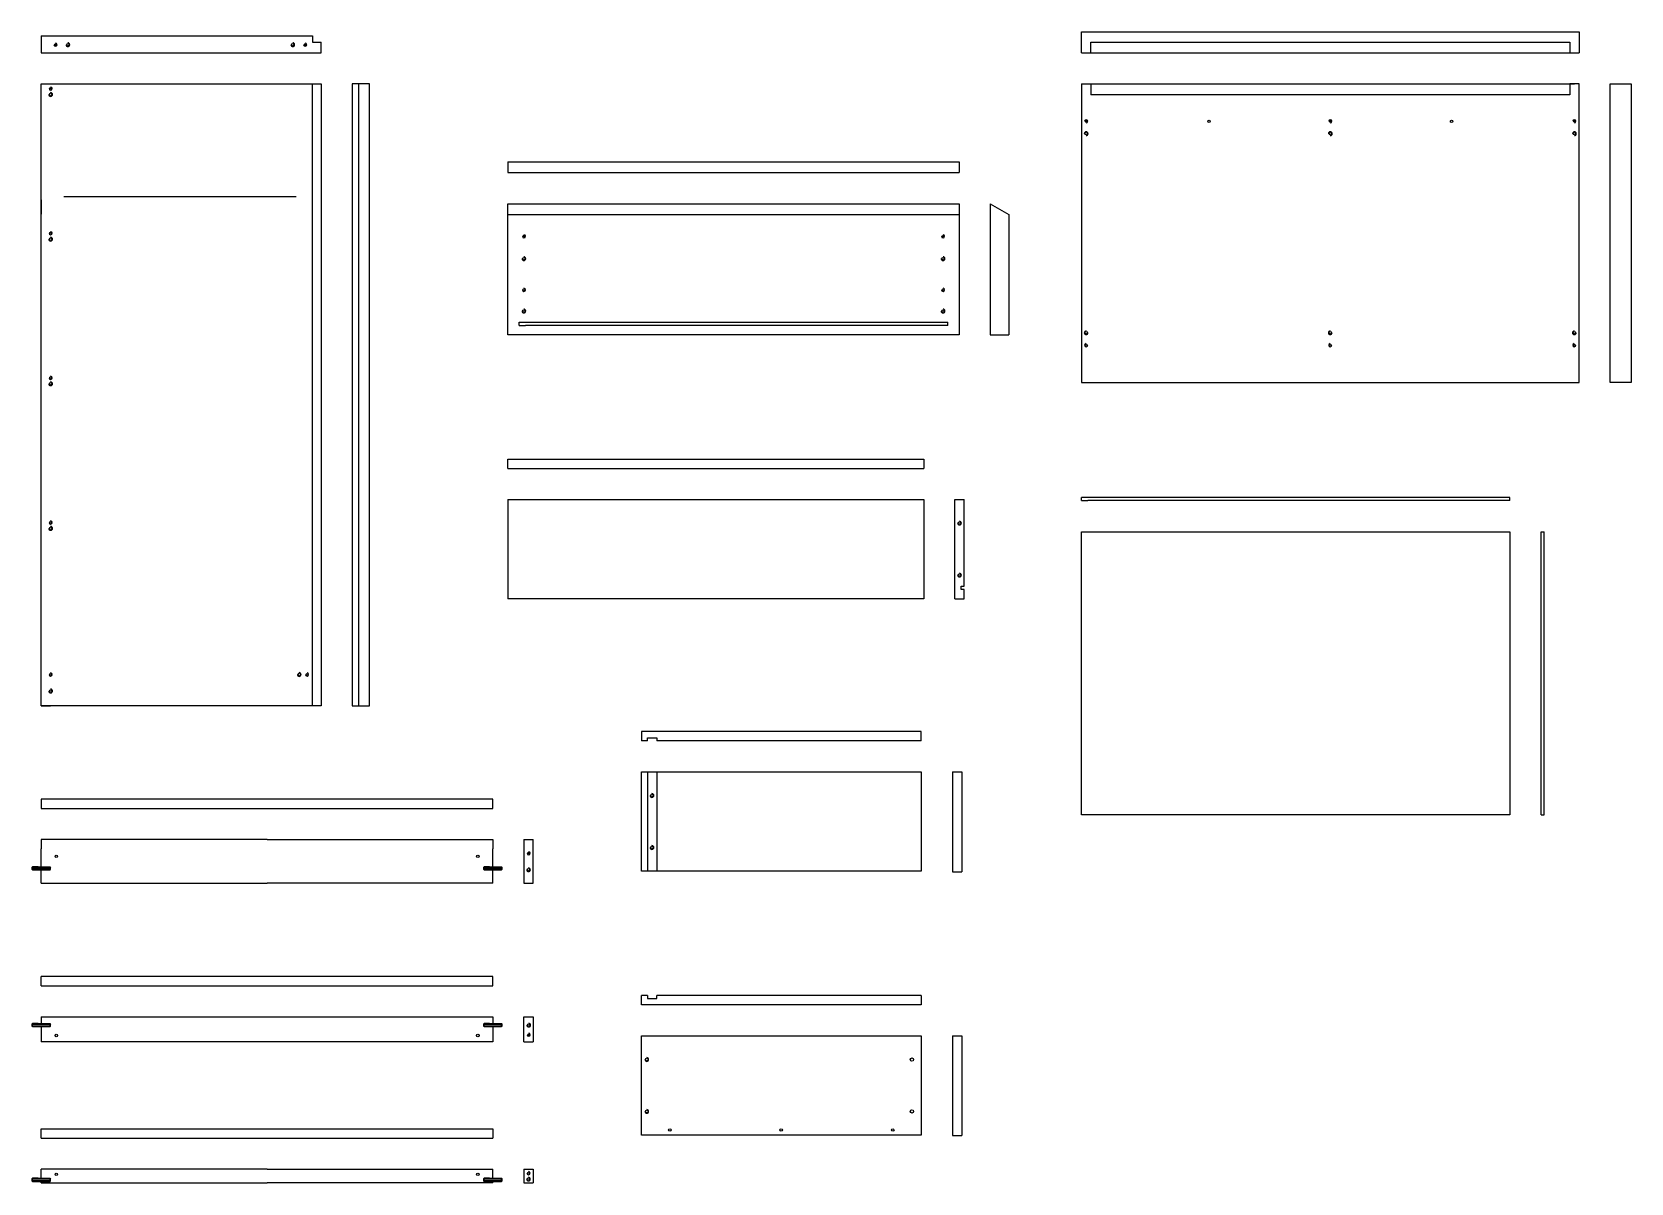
# Model space of a CAD drawing. Header units: millimetres. Extents: x -1233 to 3094, y -223 to 1764.
# Drawn here: x 1646.9 to 1904, y 1476.1 to 1661.2 of the extents above; entities that cross this region are included whole.
import ezdxf

# ---------------------------------------------------------------- set-up
doc = ezdxf.new("R2010")
doc.units = ezdxf.units.MM
doc.layers.get('0').update_dxf_attribs({"color": 8})
doc.layers.add('Incastri', color=4, linetype='Continuous')

msp = doc.modelspace()

# ---------------------------------------------------------------- linework, layer by layer
for p, q in [((1815.64, 1657.8), (1815.64, 1661.16)), ((1815.64, 1661.16), (1895.64, 1661.16)), ((1895.64, 1661.16), (1895.64, 1657.8)), ((1648.38, 1660.54), (1648.38, 1657.8)), ((1648.38, 1660.54), (1692.01, 1660.54)), ((1692.01, 1660.54), (1692.01, 1659.54)), ((1692.01, 1659.54), (1693.38, 1659.54)), ((1693.38, 1657.8), (1693.38, 1659.54)), ((1817.14, 1657.8), (1817.14, 1659.54)), ((1817.14, 1659.54), (1894.14, 1659.54)), ((1894.14, 1659.54), (1894.14, 1657.8)), ((1648.38, 1657.8), (1693.38, 1657.8)), ((1815.64, 1657.8), (1895.64, 1657.8)), ((1648.38, 1552.8), (1648.38, 1652.8)), ((1648.38, 1652.8), (1693.38, 1652.8)), ((1692.01, 1552.8), (1692.01, 1652.8)), ((1693.38, 1652.8), (1693.38, 1552.8)), ((1701.13, 1652.8), (1698.38, 1652.8)), ((1698.38, 1652.8), (1698.38, 1552.8)), ((1699.38, 1652.8), (1699.38, 1552.8)), ((1701.13, 1552.8), (1701.13, 1652.8)), ((1815.64, 1652.8), (1815.64, 1604.8)), ((1815.64, 1652.8), (1817.14, 1652.8)), ((1817.14, 1652.8), (1817.14, 1651.05)), ((1817.14, 1652.8), (1894.14, 1652.8)), ((1894.14, 1651.05), (1817.14, 1651.05)), ((1895.64, 1652.8), (1894.14, 1652.8)), ((1894.14, 1652.8), (1894.14, 1651.05)), ((1894.14, 1652.8), (1894.89, 1652.8)), ((1895.64, 1604.8), (1895.64, 1652.8)), ((1900.64, 1604.8), (1900.64, 1652.8)), ((1900.64, 1652.8), (1904, 1652.8)), ((1904, 1652.8), (1904, 1649.8)), ((1904, 1649.8), (1904, 1604.8)), ((1723.38, 1640.28), (1795.97, 1640.28)), ((1723.38, 1640.28), (1723.38, 1638.54)), ((1723.38, 1638.54), (1795.97, 1638.54)), ((1795.97, 1640.28), (1795.97, 1638.54)), ((1648.38, 1634.19), (1648.38, 1631.84)), ((1651.98, 1634.68), (1689.38, 1634.68)), ((1723.38, 1612.49), (1723.38, 1633.54)), ((1723.38, 1633.54), (1795.97, 1633.54)), ((1795.97, 1633.54), (1795.97, 1612.49)), ((1800.97, 1633.54), (1803.97, 1631.81)), ((1800.97, 1633.54), (1800.97, 1612.49)), ((1723.38, 1631.81), (1795.97, 1631.81)), ((1803.97, 1631.81), (1803.97, 1612.49)), ((1795.97, 1612.49), (1723.38, 1612.49)), ((1725.23, 1614.29), (1725.23, 1614.49)), ((1725.23, 1614.49), (1794.12, 1614.49)), ((1725.23, 1614.19), (1725.23, 1614.29)), ((1725.23, 1613.99), (1725.23, 1614.19)), ((1725.23, 1613.99), (1726.23, 1613.99)), ((1793.12, 1613.99), (1726.23, 1613.99)), ((1794.12, 1613.99), (1793.12, 1613.99)), ((1794.12, 1614.19), (1794.12, 1614.49)), ((1794.12, 1613.99), (1794.12, 1614.19)), ((1800.97, 1612.49), (1803.97, 1612.49)), ((1815.64, 1604.8), (1895.64, 1604.8)), ((1904, 1604.8), (1900.64, 1604.8)), ((1723.38, 1592.49), (1790.27, 1592.49)), ((1723.38, 1590.99), (1723.38, 1592.49)), ((1790.27, 1592.49), (1790.27, 1590.99)), ((1723.38, 1590.99), (1790.27, 1590.99)), ((1723.38, 1585.99), (1790.27, 1585.99)), ((1723.38, 1585.99), (1723.38, 1570.04)), ((1790.27, 1585.99), (1790.27, 1570.04)), ((1795.27, 1570.04), (1795.27, 1585.99)), ((1795.27, 1585.99), (1796.77, 1585.99)), ((1796.77, 1572.04), (1796.77, 1585.99)), ((1815.64, 1585.81), (1815.64, 1586.31)), ((1884.53, 1586.31), (1815.64, 1586.31)), ((1815.64, 1585.81), (1816.64, 1585.81)), ((1883.53, 1585.81), (1816.64, 1585.81)), ((1884.53, 1585.81), (1883.53, 1585.81)), ((1884.53, 1586.11), (1884.53, 1586.31)), ((1884.53, 1586.01), (1884.53, 1586.11)), ((1884.53, 1585.81), (1884.53, 1586.01)), ((1815.64, 1580.81), (1884.53, 1580.81)), ((1815.64, 1535.31), (1815.64, 1580.81)), ((1884.53, 1580.81), (1884.53, 1535.31)), ((1889.53, 1535.31), (1889.53, 1580.81)), ((1889.53, 1580.81), (1890.03, 1580.81)), ((1890.03, 1535.31), (1890.03, 1580.81)), ((1796.27, 1571.54), (1796.27, 1572.04)), ((1796.27, 1572.04), (1796.77, 1572.04)), ((1796.77, 1571.54), (1796.27, 1571.54)), ((1796.77, 1570.04), (1796.77, 1571.54)), ((1790.27, 1570.04), (1723.38, 1570.04)), ((1795.27, 1570.04), (1796.77, 1570.04)), ((1693.38, 1552.8), (1648.38, 1552.8)), ((1648.38, 1552.8), (1649.88, 1552.8)), ((1698.38, 1552.8), (1701.13, 1552.8)), ((1789.87, 1548.69), (1744.87, 1548.69)), ((1744.87, 1548.69), (1744.87, 1547.19)), ((1789.87, 1547.19), (1789.87, 1548.69)), ((1745.87, 1547.19), (1744.87, 1547.19)), ((1745.87, 1547.19), (1745.87, 1547.69)), ((1745.87, 1547.69), (1747.37, 1547.69)), ((1747.37, 1547.69), (1747.37, 1547.19)), ((1789.87, 1547.19), (1747.37, 1547.19)), ((1744.87, 1542.19), (1789.87, 1542.19)), ((1744.87, 1526.24), (1744.87, 1542.19)), ((1745.87, 1542.19), (1745.87, 1526.24)), ((1747.37, 1542.19), (1747.37, 1526.24)), ((1789.87, 1542.19), (1789.87, 1526.24)), ((1794.87, 1542.19), (1796.37, 1542.19)), ((1794.87, 1542.19), (1794.87, 1526.15)), ((1796.37, 1542.19), (1796.37, 1526.15)), ((1720.97, 1537.8), (1648.38, 1537.8)), ((1648.38, 1537.8), (1648.38, 1536.3)), ((1720.97, 1536.3), (1720.97, 1537.8)), ((1648.38, 1536.3), (1720.97, 1536.3)), ((1884.53, 1535.31), (1815.64, 1535.31)), ((1889.53, 1535.31), (1890.03, 1535.31)), ((1684.68, 1531.3), (1648.38, 1531.3)), ((1648.38, 1531.3), (1648.38, 1529.8)), ((1684.68, 1531.3), (1720.97, 1531.3)), ((1720.97, 1531.3), (1720.97, 1529.8)), ((1725.97, 1531.3), (1725.97, 1524.3)), ((1725.97, 1531.3), (1727.47, 1531.3)), ((1727.47, 1524.3), (1727.47, 1531.3)), ((1648.38, 1526.95), (1648.38, 1529.8)), ((1720.97, 1526.95), (1720.97, 1529.8)), ((1648.38, 1524.3), (1648.38, 1526.45)), ((1720.97, 1524.3), (1720.97, 1526.45)), ((1789.87, 1526.24), (1744.87, 1526.24)), ((1794.87, 1526.15), (1796.37, 1526.15)), ((1648.38, 1524.3), (1684.68, 1524.3)), ((1720.97, 1524.3), (1684.68, 1524.3)), ((1725.97, 1524.3), (1727.47, 1524.3)), ((1720.97, 1509.3), (1648.38, 1509.3)), ((1648.38, 1507.8), (1648.38, 1509.3)), ((1720.97, 1507.8), (1720.97, 1509.3)), ((1648.38, 1507.8), (1720.97, 1507.8)), ((1745.87, 1506.24), (1744.87, 1506.24)), ((1744.87, 1504.74), (1744.87, 1506.24)), ((1789.87, 1504.74), (1744.87, 1504.74)), ((1745.87, 1506.24), (1745.87, 1505.74)), ((1745.87, 1505.74), (1747.37, 1505.74)), ((1789.87, 1506.24), (1747.37, 1506.24)), ((1747.37, 1505.74), (1747.37, 1506.24)), ((1789.87, 1506.24), (1789.87, 1504.74)), ((1648.38, 1502.8), (1720.97, 1502.8)), ((1648.38, 1502.8), (1648.38, 1501.74)), ((1720.97, 1502.8), (1720.97, 1501.74)), ((1725.97, 1498.8), (1725.97, 1502.8)), ((1725.97, 1502.8), (1727.47, 1502.8)), ((1727.47, 1502.8), (1727.47, 1498.8)), ((1648.38, 1501.24), (1648.38, 1498.8)), ((1720.97, 1501.24), (1720.97, 1498.8)), ((1744.87, 1499.74), (1789.87, 1499.74)), ((1744.87, 1483.8), (1744.87, 1499.74)), ((1789.87, 1499.74), (1789.87, 1483.8)), ((1794.87, 1499.74), (1796.37, 1499.74)), ((1794.87, 1499.74), (1794.87, 1483.71)), ((1796.37, 1499.74), (1796.37, 1483.71)), ((1720.97, 1498.8), (1648.38, 1498.8)), ((1725.97, 1498.8), (1727.47, 1498.8)), ((1648.38, 1483.3), (1648.38, 1484.8)), ((1648.38, 1484.8), (1720.97, 1484.8)), ((1720.97, 1484.8), (1720.97, 1483.3)), ((1789.87, 1483.8), (1744.87, 1483.8)), ((1794.87, 1483.71), (1796.37, 1483.71)), ((1648.38, 1483.3), (1720.97, 1483.3)), ((1684.68, 1478.3), (1648.38, 1478.3)), ((1648.38, 1478), (1648.38, 1478.3)), ((1648.38, 1476.85), (1648.38, 1478)), ((1648.38, 1476.1), (1648.38, 1476.35)), ((1648.38, 1476.1), (1684.68, 1476.1)), ((1684.68, 1478.3), (1720.97, 1478.3)), ((1720.97, 1476.1), (1684.68, 1476.1)), ((1720.97, 1478), (1720.97, 1478.3)), ((1720.97, 1476.85), (1720.97, 1478)), ((1720.97, 1476.1), (1720.97, 1476.35)), ((1725.97, 1478.3), (1725.97, 1476.1)), ((1725.97, 1478.3), (1727.47, 1478.3)), ((1725.97, 1476.1), (1727.47, 1476.1)), ((1727.47, 1478.3), (1727.47, 1476.1))]:
    msp.add_line(p, q)
at = {"layer": 'Incastri'}
for p, q in [((1646.88, 1526.85), (1646.98, 1526.95)), ((1646.88, 1526.85), (1646.88, 1526.55)), ((1646.88, 1526.85), (1649.88, 1526.85)), ((1649.88, 1526.55), (1646.88, 1526.55)), ((1646.98, 1526.45), (1646.88, 1526.55)), ((1647.88, 1526.95), (1646.98, 1526.95)), ((1646.98, 1526.45), (1646.98, 1526.95)), ((1646.98, 1526.45), (1649.78, 1526.45)), ((1647.88, 1526.95), (1649.78, 1526.95)), ((1649.78, 1526.95), (1649.88, 1526.85)), ((1649.78, 1526.45), (1649.78, 1526.95)), ((1649.78, 1526.45), (1649.88, 1526.55)), ((1649.88, 1526.55), (1649.88, 1526.85)), ((1719.47, 1526.85), (1719.57, 1526.95)), ((1719.47, 1526.85), (1719.47, 1526.55)), ((1719.47, 1526.85), (1722.47, 1526.85)), ((1722.47, 1526.55), (1719.47, 1526.55)), ((1719.57, 1526.45), (1719.47, 1526.55)), ((1720.47, 1526.95), (1719.57, 1526.95)), ((1719.57, 1526.45), (1719.57, 1526.95)), ((1719.57, 1526.45), (1722.37, 1526.45)), ((1720.47, 1526.95), (1722.37, 1526.95)), ((1722.37, 1526.95), (1722.47, 1526.85)), ((1722.37, 1526.45), (1722.37, 1526.95)), ((1722.37, 1526.45), (1722.47, 1526.55)), ((1722.47, 1526.55), (1722.47, 1526.85)), ((1646.88, 1501.64), (1646.98, 1501.74)), ((1646.88, 1501.64), (1646.88, 1501.34)), ((1646.88, 1501.64), (1649.88, 1501.64)), ((1647.88, 1501.74), (1646.98, 1501.74)), ((1646.98, 1501.24), (1646.98, 1501.74)), ((1647.88, 1501.74), (1649.78, 1501.74)), ((1649.78, 1501.74), (1649.88, 1501.64)), ((1649.78, 1501.24), (1649.78, 1501.74)), ((1649.88, 1501.34), (1649.88, 1501.64)), ((1719.47, 1501.64), (1719.57, 1501.74)), ((1719.47, 1501.64), (1719.47, 1501.34)), ((1719.47, 1501.64), (1722.47, 1501.64)), ((1720.47, 1501.74), (1719.57, 1501.74)), ((1719.57, 1501.24), (1719.57, 1501.74)), ((1720.47, 1501.74), (1722.37, 1501.74)), ((1722.37, 1501.74), (1722.47, 1501.64)), ((1722.37, 1501.24), (1722.37, 1501.74)), ((1722.47, 1501.34), (1722.47, 1501.64)), ((1649.88, 1501.34), (1646.88, 1501.34)), ((1646.98, 1501.24), (1646.88, 1501.34)), ((1646.98, 1501.24), (1649.78, 1501.24)), ((1649.78, 1501.24), (1649.88, 1501.34)), ((1722.47, 1501.34), (1719.47, 1501.34)), ((1719.57, 1501.24), (1719.47, 1501.34)), ((1719.57, 1501.24), (1722.37, 1501.24)), ((1722.37, 1501.24), (1722.47, 1501.34)), ((1646.88, 1476.75), (1646.98, 1476.85)), ((1646.88, 1476.75), (1646.88, 1476.45)), ((1646.88, 1476.75), (1649.88, 1476.75)), ((1649.88, 1476.45), (1646.88, 1476.45)), ((1646.98, 1476.35), (1646.88, 1476.45)), ((1647.88, 1476.85), (1646.98, 1476.85)), ((1646.98, 1476.35), (1646.98, 1476.85)), ((1646.98, 1476.35), (1649.78, 1476.35)), ((1647.88, 1476.85), (1649.78, 1476.85)), ((1649.78, 1476.85), (1649.88, 1476.75)), ((1649.78, 1476.35), (1649.78, 1476.85)), ((1649.78, 1476.35), (1649.88, 1476.45)), ((1649.88, 1476.45), (1649.88, 1476.75)), ((1719.47, 1476.75), (1719.57, 1476.85)), ((1719.47, 1476.75), (1719.47, 1476.45)), ((1719.47, 1476.75), (1722.47, 1476.75)), ((1722.47, 1476.45), (1719.47, 1476.45)), ((1719.57, 1476.35), (1719.47, 1476.45)), ((1720.47, 1476.85), (1719.57, 1476.85)), ((1719.57, 1476.35), (1719.57, 1476.85)), ((1719.57, 1476.35), (1722.37, 1476.35)), ((1720.47, 1476.85), (1722.37, 1476.85)), ((1722.37, 1476.85), (1722.47, 1476.75)), ((1722.37, 1476.35), (1722.37, 1476.85)), ((1722.37, 1476.35), (1722.47, 1476.45)), ((1722.47, 1476.45), (1722.47, 1476.75))]:
    msp.add_line(p, q, dxfattribs=at)
for centre, radius in [((1650.66, 1659.11), 0.15), ((1650.66, 1659.11), 0.15), ((1652.66, 1659.11), 0.2), ((1652.66, 1659.11), 0.2), ((1688.81, 1659.11), 0.2), ((1688.81, 1659.11), 0.2), ((1690.81, 1659.11), 0.15), ((1690.81, 1659.11), 0.15), ((1649.88, 1651.1), 0.2), ((1649.88, 1651.1), 0.2), ((1649.88, 1652.05), 0.15), ((1649.88, 1652.05), 0.15), ((1816.39, 1646.8), 0.15), ((1816.39, 1646.8), 0.15), ((1836.14, 1646.8), 0.2), ((1836.14, 1646.8), 0.2), ((1855.64, 1646.8), 0.15), ((1855.64, 1646.8), 0.15), ((1875.14, 1646.8), 0.2), ((1875.14, 1646.8), 0.2), ((1894.89, 1646.8), 0.15), ((1894.89, 1646.8), 0.15), ((1816.39, 1644.8), 0.2), ((1816.39, 1644.8), 0.2), ((1855.64, 1644.8), 0.2), ((1855.64, 1644.8), 0.2), ((1894.89, 1644.8), 0.2), ((1894.89, 1644.8), 0.2), ((1649.88, 1627.85), 0.2), ((1649.88, 1627.85), 0.2), ((1649.88, 1628.8), 0.15), ((1649.88, 1628.8), 0.15), ((1725.98, 1628.31), 0.15), ((1725.98, 1628.31), 0.15), ((1793.37, 1628.31), 0.15), ((1793.37, 1628.31), 0.15), ((1725.98, 1624.71), 0.2), ((1725.98, 1624.71), 0.2), ((1793.37, 1624.71), 0.2), ((1793.37, 1624.71), 0.2), ((1725.98, 1619.7), 0.15), ((1725.98, 1619.7), 0.15), ((1793.37, 1619.7), 0.15), ((1793.37, 1619.7), 0.15), ((1725.98, 1616.29), 0.2), ((1725.98, 1616.29), 0.2), ((1793.37, 1616.29), 0.2), ((1793.37, 1616.29), 0.2), ((1816.38, 1612.8), 0.2), ((1816.38, 1612.8), 0.2), ((1855.63, 1612.8), 0.2), ((1855.63, 1612.8), 0.2), ((1894.88, 1612.8), 0.2), ((1894.88, 1612.8), 0.2), ((1816.38, 1610.8), 0.15), ((1816.38, 1610.8), 0.15), ((1855.63, 1610.8), 0.15), ((1855.63, 1610.8), 0.15), ((1894.88, 1610.8), 0.15), ((1894.88, 1610.8), 0.15), ((1649.88, 1604.6), 0.2), ((1649.88, 1604.6), 0.2), ((1649.88, 1605.55), 0.15), ((1649.88, 1605.55), 0.15), ((1649.88, 1581.35), 0.2), ((1649.88, 1581.35), 0.2), ((1649.88, 1582.3), 0.15), ((1649.88, 1582.3), 0.15), ((1796.02, 1582.2), 0.2), ((1796.02, 1582.2), 0.2), ((1796.02, 1573.84), 0.2), ((1796.02, 1573.84), 0.2), ((1649.88, 1557.85), 0.15), ((1649.88, 1557.85), 0.15), ((1689.86, 1557.85), 0.2), ((1691.11, 1557.85), 0.15), ((1649.88, 1555.2), 0.2), ((1746.57, 1538.4), 0.2), ((1746.57, 1538.4), 0.2), ((1746.57, 1530.04), 0.2), ((1746.57, 1530.04), 0.2), ((1650.79, 1528.61), 0.2), ((1650.79, 1528.61), 0.2), ((1718.57, 1528.61), 0.2), ((1718.57, 1528.61), 0.2), ((1726.73, 1529.11), 0.15), ((1726.73, 1529.11), 0.15), ((1726.73, 1526.46), 0.2), ((1726.75, 1501.49), 0.2), ((1650.79, 1499.82), 0.2), ((1650.79, 1499.82), 0.2), ((1718.57, 1499.82), 0.2), ((1718.57, 1499.82), 0.2), ((1726.75, 1499.94), 0.15), ((1745.74, 1495.95), 0.2), ((1745.74, 1495.95), 0.2), ((1788.36, 1495.95), 0.262), ((1788.36, 1495.95), 0.262), ((1745.74, 1487.6), 0.2), ((1745.74, 1487.6), 0.2), ((1788.36, 1487.6), 0.262), ((1788.36, 1487.6), 0.262), ((1749.45, 1484.62), 0.2), ((1749.45, 1484.62), 0.2), ((1767.35, 1484.62), 0.2), ((1767.35, 1484.62), 0.2), ((1785.29, 1484.62), 0.2), ((1785.29, 1484.62), 0.2), ((1650.79, 1477.49), 0.2), ((1650.79, 1477.49), 0.2), ((1718.57, 1477.49), 0.2), ((1718.57, 1477.49), 0.2), ((1726.71, 1476.73), 0.2), ((1726.71, 1476.73), 0.2), ((1726.71, 1477.68), 0.15), ((1726.71, 1477.68), 0.15)]:
    msp.add_circle(centre, radius, dxfattribs=at)
for centre, radius, start, end in [((1650.66, 1659.11), 0.25, 180, 0), ((1650.66, 1659.11), 0.25, 0, 90), ((1652.66, 1659.11), 0.3, 180, 90), ((1688.81, 1659.11), 0.3, 180, 90), ((1690.81, 1659.11), 0.25, 180, 0), ((1690.81, 1659.11), 0.25, 0, 90), ((1649.88, 1651.1), 0.3, 180, 90), ((1649.88, 1652.05), 0.25, 180, 0), ((1649.88, 1652.05), 0.25, 0, 90), ((1816.39, 1646.8), 0.25, 90, 180), ((1816.39, 1646.8), 0.25, 270, 90), ((1855.64, 1646.8), 0.25, 90, 180), ((1855.64, 1646.8), 0.25, 270, 90), ((1894.89, 1646.8), 0.25, 90, 180), ((1894.89, 1646.8), 0.25, 270, 90), ((1816.39, 1644.8), 0.3, 270, 180), ((1855.64, 1644.8), 0.3, 270, 180), ((1894.89, 1644.8), 0.3, 270, 180), ((1649.88, 1627.85), 0.3, 180, 90), ((1649.88, 1628.8), 0.25, 180, 0), ((1649.88, 1628.8), 0.25, 0, 90), ((1725.98, 1628.31), 0.25, 180, 0), ((1725.98, 1628.31), 0.25, 0, 90), ((1793.37, 1628.31), 0.25, 180, 0), ((1793.37, 1628.31), 0.25, 0, 90), ((1725.98, 1624.71), 0.3, 180, 90), ((1793.37, 1624.71), 0.3, 180, 90), ((1725.98, 1619.7), 0.25, 0, 90), ((1793.37, 1619.7), 0.25, 0, 90), ((1725.98, 1619.7), 0.25, 180, 0), ((1793.37, 1619.7), 0.25, 180, 0), ((1725.98, 1616.29), 0.3, 180, 90), ((1793.37, 1616.29), 0.3, 180, 90), ((1816.38, 1612.8), 0.3, 90, 0), ((1855.63, 1612.8), 0.3, 90, 0), ((1894.88, 1612.8), 0.3, 90, 0), ((1816.38, 1610.8), 0.25, 90, 270), ((1816.38, 1610.8), 0.25, 270, 0), ((1855.63, 1610.8), 0.25, 90, 270), ((1855.63, 1610.8), 0.25, 270, 0), ((1894.88, 1610.8), 0.25, 90, 270), ((1894.88, 1610.8), 0.25, 270, 0), ((1649.88, 1604.6), 0.3, 180, 90), ((1649.88, 1605.55), 0.25, 180, 0), ((1649.88, 1605.55), 0.25, 0, 90), ((1649.88, 1581.35), 0.3, 180, 90), ((1649.88, 1582.3), 0.25, 180, 0), ((1649.88, 1582.3), 0.25, 0, 90), ((1796.02, 1582.2), 0.3, 180, 90), ((1796.02, 1573.84), 0.3, 180, 90), ((1689.86, 1557.85), 0.3, 180, 90), ((1649.88, 1557.85), 0.25, 180, 0), ((1649.88, 1557.85), 0.25, 0, 90), ((1691.11, 1557.85), 0.25, 180, 0), ((1691.11, 1557.85), 0.25, 0, 90), ((1649.88, 1555.2), 0.3, 180, 90), ((1746.57, 1538.4), 0.3, 180, 90), ((1746.57, 1530.04), 0.3, 180, 90), ((1726.73, 1529.11), 0.25, 180, 0), ((1726.73, 1529.11), 0.25, 0, 90), ((1726.73, 1526.46), 0.3, 180, 90), ((1726.75, 1501.49), 0.3, 180, 90), ((1726.75, 1499.94), 0.25, 180, 270), ((1726.75, 1499.94), 0.25, 270, 90), ((1745.74, 1495.95), 0.3, 180, 90), ((1745.74, 1487.6), 0.3, 180, 90), ((1726.71, 1476.73), 0.3, 180, 90), ((1726.71, 1477.68), 0.25, 180, 0), ((1726.71, 1477.68), 0.25, 0, 90)]:
    msp.add_arc(centre, radius, start, end, dxfattribs=at)

doc.saveas('drawing.dxf')
